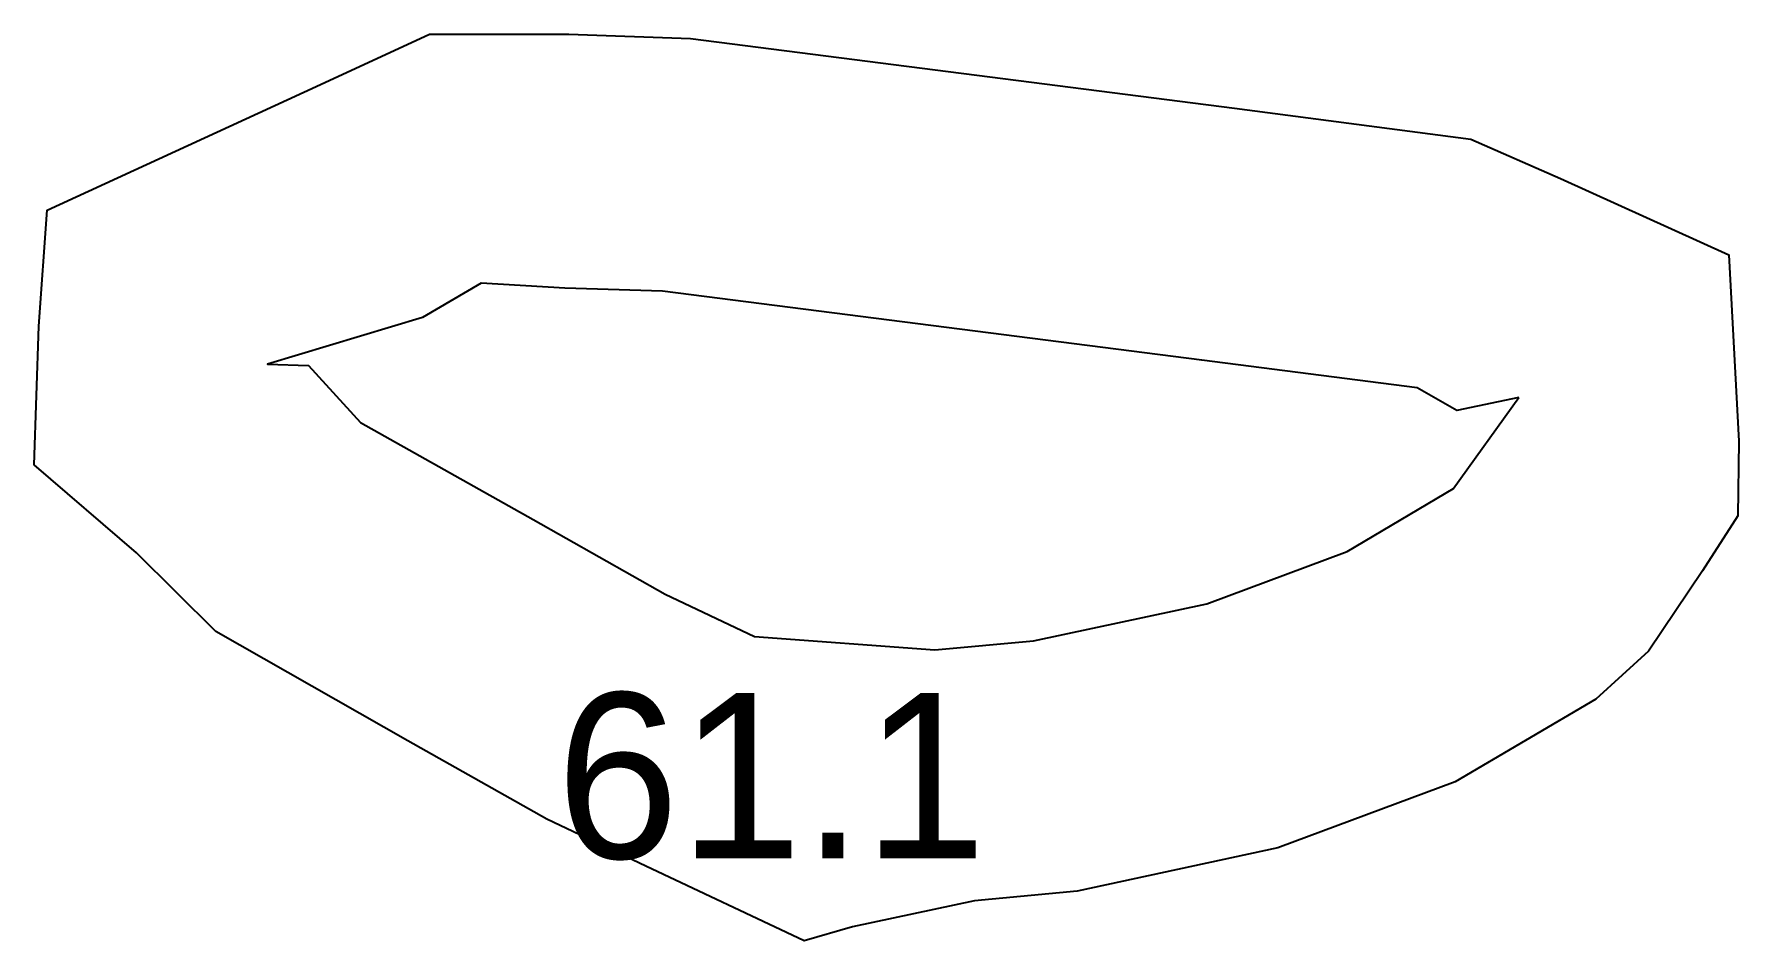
# Model space of a CAD drawing. Extents: x 82 to 133.6, y 1.2 to 28.6.
import ezdxf

# ---------------------------------------------------------------- set-up
doc = ezdxf.new("R2010")
doc.units = 0
doc.layers.get('0').update_dxf_attribs({"color": 255, "linetype": 'CONTINUOUS'})

msp = doc.modelspace()

# ---------------------------------------------------------------- linework, layer by layer
at = {"color": 1}
for points in [[(132.478, 12.3829), (130.843, 9.95304), (129.254, 8.50972), (125, 6.00837), (119.638, 4.00951), (113.575, 2.69854), (110.473, 2.40791), (106.786, 1.62245), (105.319, 1.19825), (100.539, 3.45841), (97.5384, 4.87876), (93.3451, 7.24916), (87.5362, 10.5491), (85.1389, 12.9269), (82.0429, 15.5898), (82.1815, 19.7853), (82.4346, 23.2875), (90.5708, 27.0288), (94.0005, 28.607), (98.2096, 28.612), (101.889, 28.4777), (118.327, 26.3741), (125.481, 25.433), (128.188, 24.2429), (133.28, 21.9422), (133.58, 16.3056), (133.547, 14.047)], [(126.924, 17.624), (125.049, 17.2287), (123.858, 17.9218), (117.343, 18.7527), (101.04, 20.8402), (98.0836, 20.9285), (95.5601, 21.0823), (93.7818, 20.0472), (89.0994, 18.6326), (90.3345, 18.5889), (91.9086, 16.8685), (97.1349, 13.9342), (101.121, 11.6773), (103.825, 10.405), (109.27, 9.99776), (112.252, 10.2684), (117.499, 11.3906), (121.742, 12.9685), (124.954, 14.8788), (124.937, 14.8697)]]:
    msp.add_lwpolyline(points, close=True, dxfattribs=at)

# ---------------------------------------------------------------- texts
msp.add_text('61.1', height=5).set_placement((97.8245, 3.69541))

doc.saveas('drawing.dxf')
